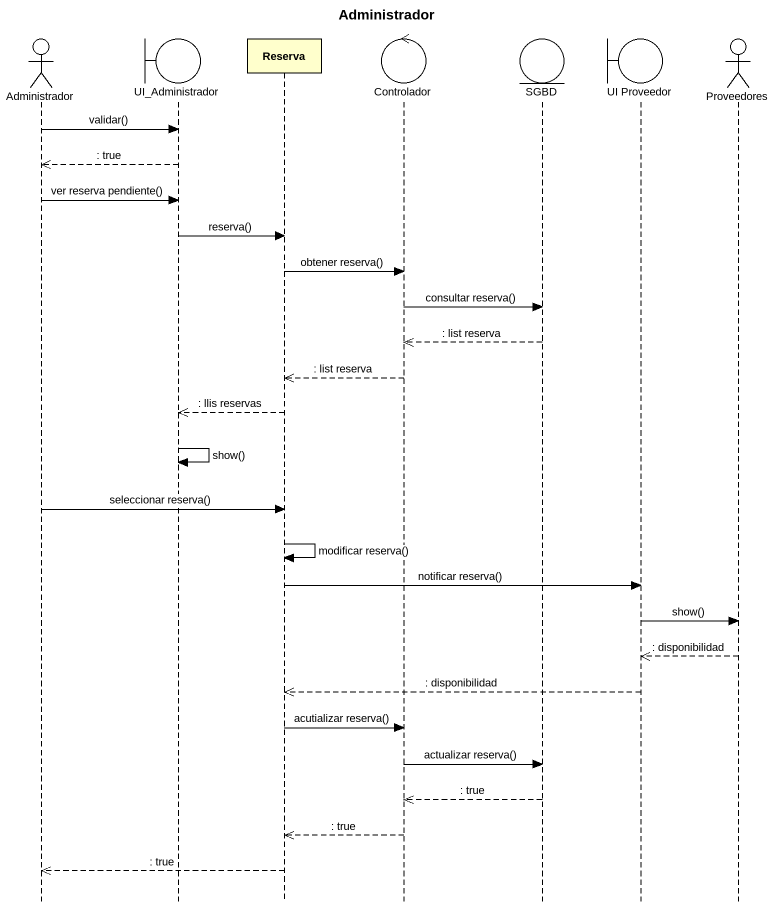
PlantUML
@startuml
title Administrador
hide footbox
actor Administrador
boundary UI_Administrador
participant Reserva
control Controlador
entity SGBD
boundary "UI Proveedor" as UI_Proveedor
actor Proveedores

Administrador -> UI_Administrador : validar()
UI_Administrador -->> Administrador : : true
Administrador -> UI_Administrador : ver reserva pendiente()
UI_Administrador -> Reserva : reserva()
Reserva -> Controlador : obtener reserva()
Controlador -> SGBD : consultar reserva()
SGBD -->> Controlador : : list reserva
Controlador -->> Reserva : : list reserva
Reserva -->> UI_Administrador : : llis reservas
UI_Administrador -> UI_Administrador : show()
Administrador -> Reserva : seleccionar reserva()
Reserva -> Reserva : modificar reserva()
Reserva -> UI_Proveedor : notificar reserva()
UI_Proveedor -> Proveedores : show()
Proveedores -->> UI_Proveedor : : disponibilidad
UI_Proveedor -->> Reserva : : disponibilidad
Reserva -> Controlador : acutializar reserva()
Controlador -> SGBD : actualizar reserva()
SGBD -->> Controlador : : true
Controlador -->> Reserva : : true
Reserva -->> Administrador : : true
@enduml
